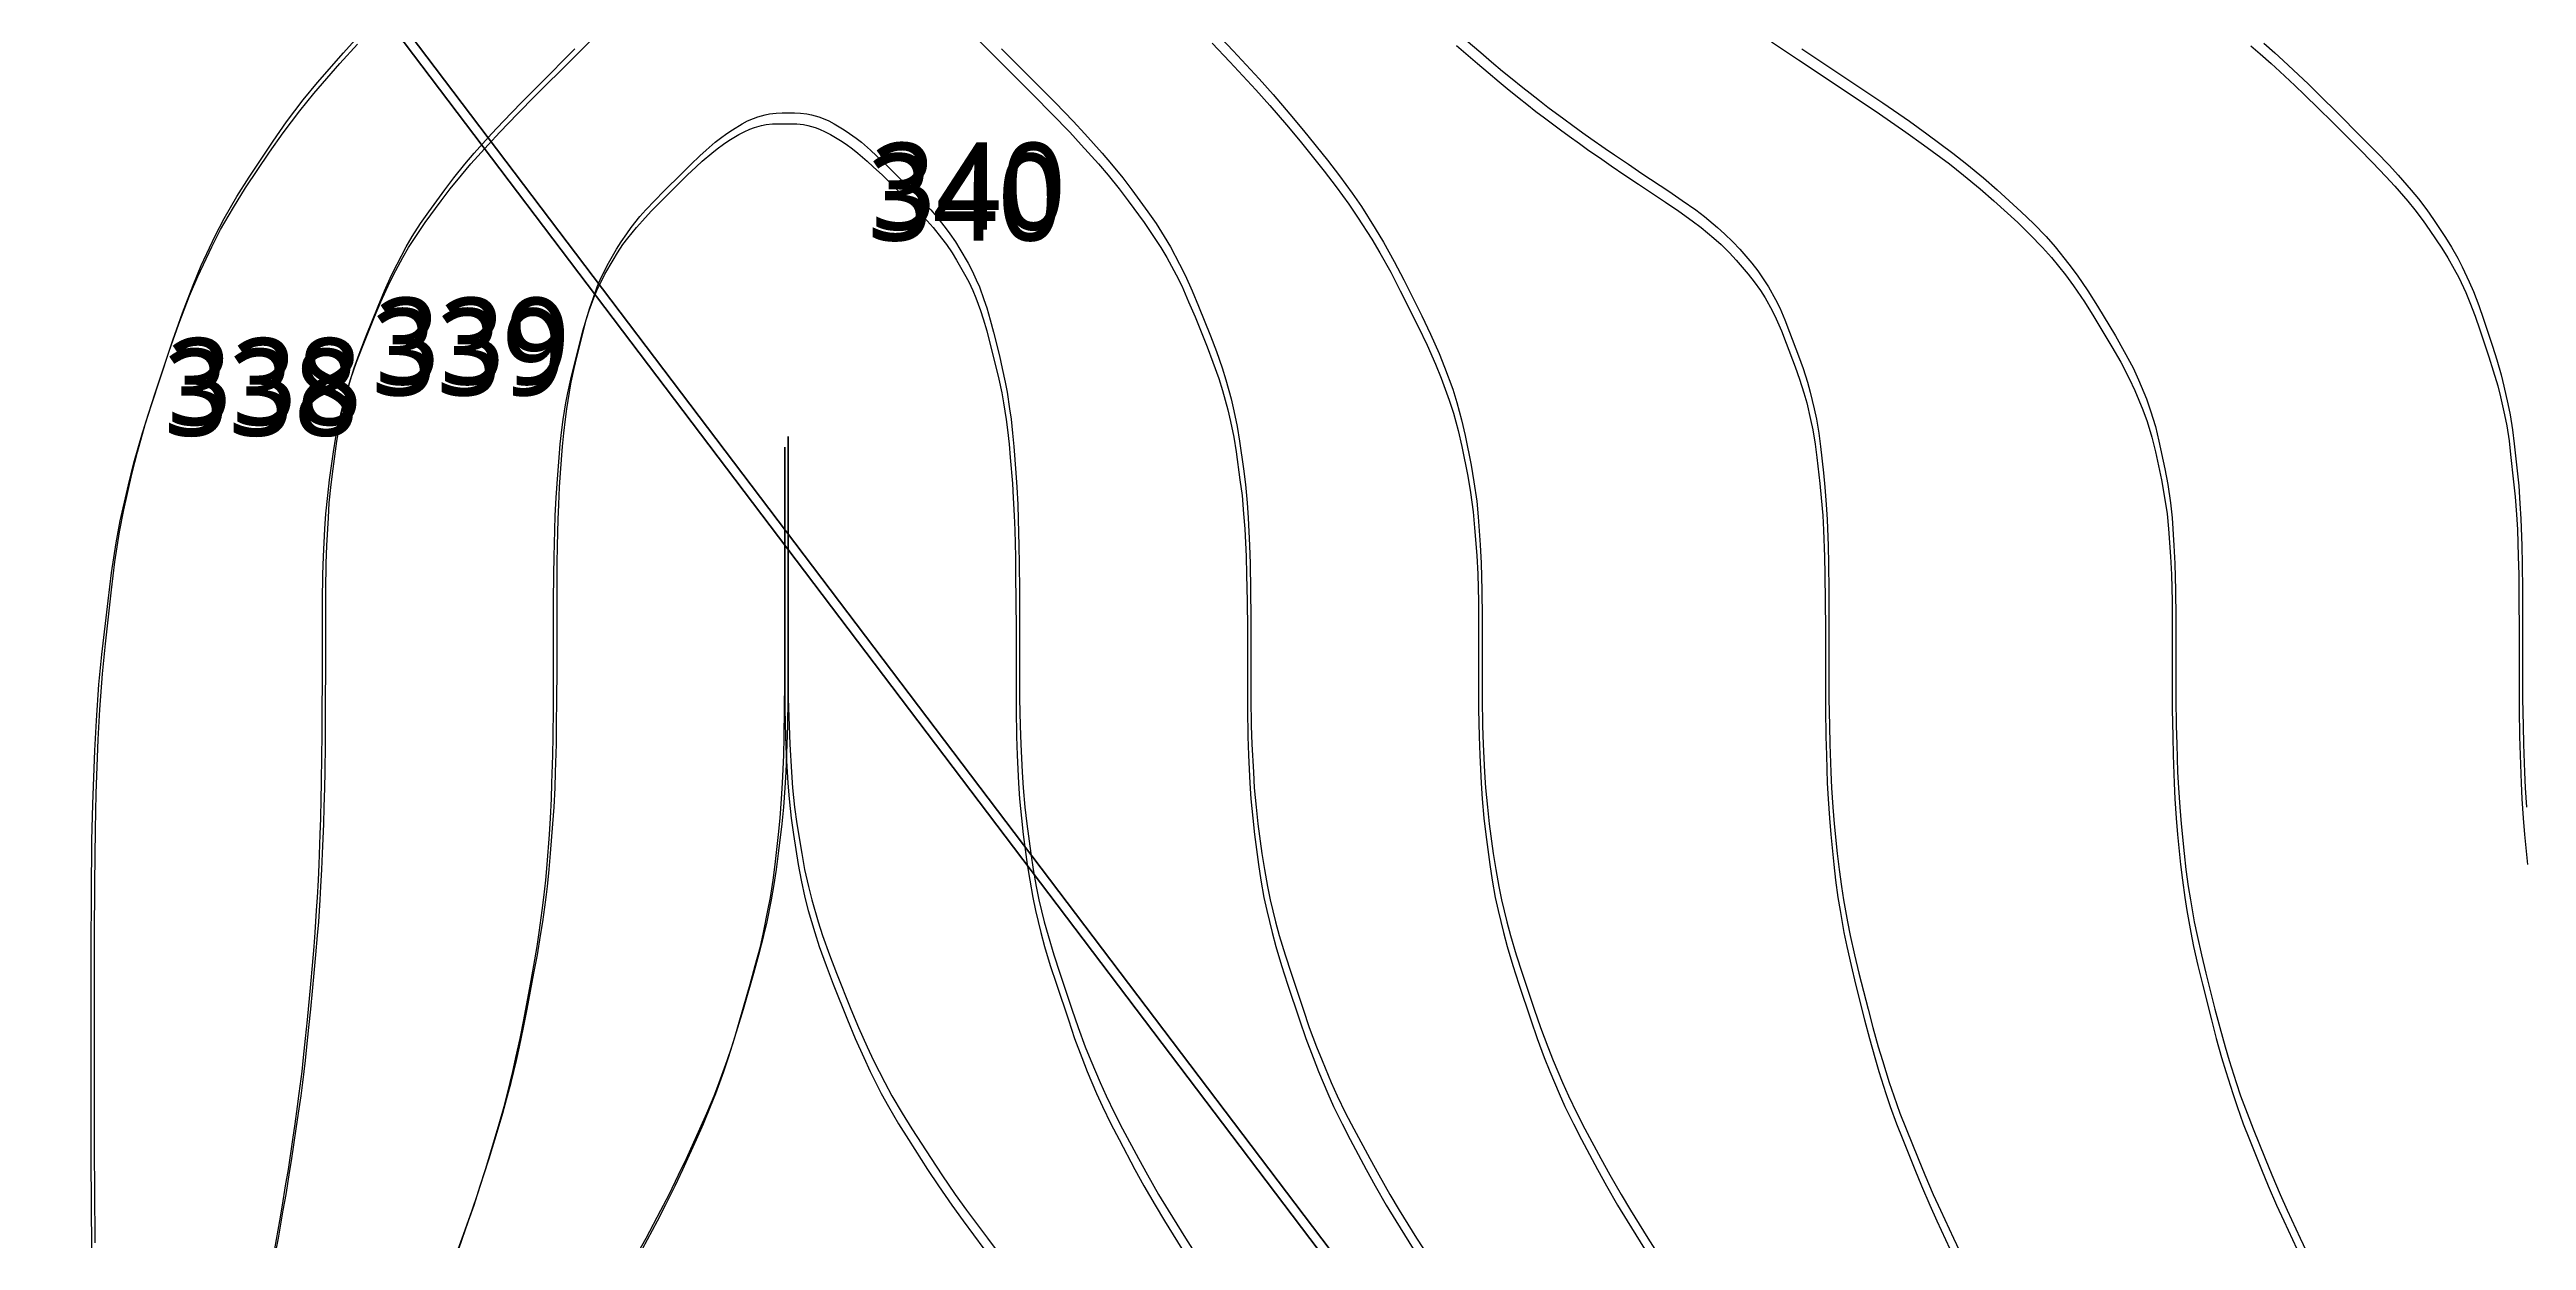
# Model space of a CAD drawing. Header units: metres. Extents: x -1097 to 1588, y -185 to 884.
# Drawn here: x 614.8 to 721.9, y 568.6 to 620.2 of the extents above; entities that cross this region are included whole.
import ezdxf

# ---------------------------------------------------------------- set-up
doc = ezdxf.new("R2010")
doc.units = ezdxf.units.M
for name, color, linetype in [('TERRENO', 188, 'Continuous'), ('VG', 7, 'Continuous'), ('VISTA LEJOS', 7, 'Continuous')]:
    doc.layers.add(name, color=color, linetype=linetype)

msp = doc.modelspace()

# ---------------------------------------------------------------- linework, layer by layer
at = {"layer": 'TERRENO'}
for points in [[(616.6, 568.05), (616.58, 570.38), (616.57, 571.94), (616.57, 574.27), (616.57, 576.6), (616.57, 581.27), (616.58, 583.6), (616.6, 585.93), (616.64, 587.49), (616.73, 589.82), (616.8, 591.12), (616.91, 592.67), (617.04, 593.97), (617.3, 596.3), (617.45, 597.51), (617.65, 598.81), (617.83, 599.76), (618.18, 601.31), (618.42, 602.26), (618.79, 603.56), (619.18, 604.77), (619.95, 607.1), (620.37, 608.28), (620.83, 609.49), (621.18, 610.33), (621.79, 611.62), (622.17, 612.37), (622.72, 613.32), (623.25, 614.16), (624.28, 615.71), (624.87, 616.55), (625.59, 617.5), (626.2, 618.25), (627.33, 619.54), (628.09, 620.38)], [(624.52, 568.25), (624.73, 569.46), (624.85, 570.14), (624.98, 570.98), (625.1, 571.69), (625.29, 572.98), (625.39, 573.66), (625.5, 574.41), (625.57, 574.98), (625.69, 575.93), (625.75, 576.53), (625.84, 577.36), (625.92, 578.16), (626.07, 579.71), (626.14, 580.51), (626.21, 581.34), (626.26, 581.94), (626.32, 582.89), (626.36, 583.46), (626.4, 584.21), (626.43, 584.89), (626.48, 586.18), (626.5, 586.89), (626.52, 587.73), (626.53, 588.41), (626.55, 589.62), (626.56, 590.42), (626.56, 591.6), (626.57, 592.77), (626.57, 595.1), (626.57, 596.27), (626.59, 597.44), (626.62, 598.22), (626.67, 599.41), (626.72, 600.06), (626.8, 600.86), (626.88, 601.53), (627.05, 602.74), (627.15, 603.37), (627.29, 604.05), (627.41, 604.56), (627.64, 605.39), (627.8, 605.91), (628.05, 606.62), (628.31, 607.29), (628.83, 608.58), (629.1, 609.24), (629.41, 609.92), (629.64, 610.4), (630.05, 611.15), (630.3, 611.59), (630.67, 612.15), (631.02, 612.66), (631.71, 613.61), (632.1, 614.13), (632.58, 614.72), (632.99, 615.2), (633.74, 616.03), (634.25, 616.58), (635.01, 617.37), (635.79, 618.16), (637.34, 619.71), (638.12, 620.48)], [(655.01, 620.48), (655.79, 619.71), (657.34, 618.16), (658.12, 617.37), (658.89, 616.58), (659.39, 616.03), (660.14, 615.2), (660.55, 614.72), (661.03, 614.13), (661.42, 613.61), (662.11, 612.66), (662.46, 612.15), (662.83, 611.59), (663.09, 611.15), (663.49, 610.4), (663.73, 609.92), (664.03, 609.24), (664.31, 608.58), (664.83, 607.29), (665.08, 606.62), (665.33, 605.91), (665.49, 605.39), (665.72, 604.56), (665.84, 604.05), (665.98, 603.37), (666.08, 602.74), (666.25, 601.53), (666.34, 600.86), (666.41, 600.06), (666.46, 599.41), (666.52, 598.22), (666.54, 597.44), (666.56, 596.27), (666.57, 595.1), (666.57, 592.77), (666.57, 591.6), (666.59, 590.42), (666.62, 589.62), (666.68, 588.41), (666.72, 587.73), (666.8, 586.89), (666.88, 586.18), (667.05, 584.89), (667.16, 584.21), (667.29, 583.46), (667.41, 582.89), (667.64, 581.94), (667.8, 581.34), (668.05, 580.51), (668.31, 579.71), (668.83, 578.16), (669.1, 577.36), (669.41, 576.53), (669.65, 575.93), (670.05, 574.98), (670.3, 574.41), (670.67, 573.66), (671.02, 572.98), (671.71, 571.69), (672.1, 570.98), (672.58, 570.14), (672.99, 569.46), (673.74, 568.25)], [(665.05, 620.42), (665.81, 619.62), (666.93, 618.41), (667.54, 617.73), (668.26, 616.89), (668.85, 616.18), (669.89, 614.89), (670.41, 614.21), (670.96, 613.46), (671.34, 612.89), (671.95, 611.94), (672.3, 611.35), (672.77, 610.51), (673.18, 609.71), (673.96, 608.16), (674.34, 607.36), (674.71, 606.53), (674.95, 605.93), (675.3, 604.98), (675.48, 604.41), (675.68, 603.66), (675.84, 602.98), (676.1, 601.69), (676.22, 600.98), (676.34, 600.14), (676.4, 599.46), (676.49, 598.25), (676.53, 597.45), (676.56, 596.27), (676.57, 595.1), (676.57, 592.77), (676.57, 591.6), (676.59, 590.42), (676.62, 589.62), (676.68, 588.41), (676.72, 587.73), (676.8, 586.89), (676.88, 586.18), (677.05, 584.89), (677.16, 584.21), (677.29, 583.46), (677.41, 582.89), (677.64, 581.94), (677.8, 581.34), (678.05, 580.51), (678.31, 579.71), (678.83, 578.16), (679.1, 577.36), (679.41, 576.53), (679.65, 575.93), (680.05, 574.98), (680.3, 574.41), (680.67, 573.66), (681.02, 572.98), (681.71, 571.69), (682.1, 570.98), (682.58, 570.14), (682.99, 569.46), (683.74, 568.25)], [(675.61, 620.32), (676.52, 619.55), (676.98, 619.15), (677.46, 618.75), (677.8, 618.47), (678.33, 618.04), (678.65, 617.79), (679.05, 617.47), (679.42, 617.19), (680.11, 616.68), (680.49, 616.4), (680.93, 616.08), (681.28, 615.83), (681.9, 615.4), (682.3, 615.12), (682.9, 614.72), (683.48, 614.32), (684.65, 613.55), (685.23, 613.15), (685.81, 612.74), (686.19, 612.45), (686.75, 611.99), (687.06, 611.71), (687.42, 611.36), (687.71, 611.04), (688.23, 610.43), (688.49, 610.1), (688.76, 609.72), (688.96, 609.41), (689.26, 608.86), (689.44, 608.5), (689.67, 607.98), (689.87, 607.45), (690.26, 606.42), (690.45, 605.88), (690.64, 605.29), (690.76, 604.86), (690.93, 604.14), (691.02, 603.69), (691.13, 603.08), (691.2, 602.5), (691.33, 601.37), (691.39, 600.75), (691.45, 599.99), (691.49, 599.35), (691.53, 598.2), (691.55, 597.43), (691.56, 596.27), (691.57, 595.1), (691.57, 592.77), (691.57, 591.6), (691.59, 590.42), (691.61, 589.62), (691.65, 588.41), (691.68, 587.73), (691.74, 586.89), (691.8, 586.18), (691.93, 584.89), (692.01, 584.21), (692.11, 583.46), (692.2, 582.89), (692.37, 581.94), (692.49, 581.34), (692.68, 580.51), (692.87, 579.71), (693.26, 578.16), (693.47, 577.36), (693.7, 576.53), (693.88, 575.93), (694.18, 574.98), (694.37, 574.41), (694.64, 573.66), (694.91, 572.98), (695.43, 571.69), (695.72, 570.98), (696.08, 570.14), (696.39, 569.46), (696.95, 568.25)], [(689.24, 620.49), (690.4, 619.71), (692.73, 618.16), (693.9, 617.37), (695.05, 616.58), (695.81, 616.03), (696.93, 615.2), (697.54, 614.72), (698.26, 614.13), (698.85, 613.61), (699.89, 612.66), (700.41, 612.15), (700.96, 611.59), (701.34, 611.15), (701.95, 610.4), (702.3, 609.92), (702.77, 609.24), (703.18, 608.58), (703.96, 607.29), (704.34, 606.62), (704.71, 605.91), (704.95, 605.39), (705.3, 604.56), (705.48, 604.05), (705.68, 603.37), (705.84, 602.74), (706.1, 601.53), (706.22, 600.86), (706.34, 600.06), (706.4, 599.41), (706.49, 598.22), (706.53, 597.44), (706.56, 596.27), (706.57, 595.1), (706.57, 592.77), (706.57, 591.6), (706.59, 590.42), (706.61, 589.62), (706.65, 588.41), (706.68, 587.73), (706.74, 586.89), (706.8, 586.18), (706.93, 584.89), (707.01, 584.21), (707.11, 583.46), (707.2, 582.89), (707.37, 581.94), (707.49, 581.34), (707.68, 580.51), (707.87, 579.71), (708.26, 578.16), (708.47, 577.36), (708.7, 576.53), (708.88, 575.93), (709.18, 574.98), (709.37, 574.41), (709.64, 573.66), (709.91, 572.98), (710.43, 571.69), (710.72, 570.98), (711.08, 570.14), (711.39, 569.46), (711.95, 568.25)], [(709.96, 620.31), (710.37, 619.96), (710.85, 619.54), (711.22, 619.2), (711.87, 618.59), (712.29, 618.19), (712.89, 617.6), (713.48, 617.02), (714.65, 615.85), (715.23, 615.26), (715.81, 614.66), (716.19, 614.24), (716.75, 613.59), (717.06, 613.22), (717.42, 612.74), (717.71, 612.32), (718.23, 611.55), (718.49, 611.13), (718.76, 610.65), (718.96, 610.28), (719.26, 609.63), (719.44, 609.21), (719.67, 608.61), (719.87, 608.02), (720.26, 606.85), (720.45, 606.25), (720.64, 605.6), (720.76, 605.12), (720.93, 604.35), (721.03, 603.87), (721.13, 603.22), (721.2, 602.62), (721.33, 601.45), (721.39, 600.8), (721.45, 600.03), (721.49, 599.38), (721.53, 598.21), (721.55, 597.43), (721.56, 596.27), (721.57, 595.1), (721.57, 592.77), (721.57, 591.6), (721.59, 590.42), (721.61, 589.62), (721.65, 588.41), (721.68, 587.73), (721.74, 586.89), (721.8, 586.18), (721.93, 584.89)], [(632.47, 568.25), (632.89, 569.46), (633.13, 570.14), (633.4, 570.98), (633.63, 571.69), (634.02, 572.98), (634.22, 573.66), (634.43, 574.41), (634.58, 574.98), (634.81, 575.93), (634.94, 576.53), (635.12, 577.36), (635.28, 578.16), (635.57, 579.71), (635.72, 580.51), (635.86, 581.34), (635.95, 581.94), (636.08, 582.89), (636.15, 583.46), (636.23, 584.21), (636.29, 584.89), (636.39, 586.18), (636.43, 586.89), (636.48, 587.73), (636.5, 588.41), (636.54, 589.62), (636.55, 590.42), (636.56, 591.6), (636.57, 592.77), (636.57, 595.1), (636.57, 596.27), (636.58, 597.43), (636.59, 598.2), (636.62, 599.35), (636.64, 599.99), (636.68, 600.75), (636.72, 601.37), (636.81, 602.5), (636.86, 603.08), (636.93, 603.69), (636.99, 604.14), (637.1, 604.86), (637.18, 605.29), (637.31, 605.88), (637.44, 606.42), (637.7, 607.45), (637.83, 607.98), (637.99, 608.5), (638.11, 608.86), (638.31, 609.41), (638.44, 609.72), (638.62, 610.1), (638.79, 610.43), (639.14, 611.04), (639.33, 611.36), (639.57, 611.71), (639.78, 611.99), (640.15, 612.45), (640.41, 612.74), (640.79, 613.15), (641.18, 613.55), (641.96, 614.32), (642.35, 614.71), (642.74, 615.08), (643, 615.32), (643.41, 615.67), (643.64, 615.85), (643.91, 616.05), (644.15, 616.21), (644.58, 616.47), (644.81, 616.59), (645.06, 616.71), (645.25, 616.77), (645.56, 616.86), (645.76, 616.9), (646.04, 616.93), (646.31, 616.94), (646.83, 616.94), (647.09, 616.93), (647.37, 616.9), (647.57, 616.86), (647.88, 616.77), (648.07, 616.71), (648.32, 616.59), (648.55, 616.47), (648.98, 616.21), (649.22, 616.05), (649.5, 615.85), (649.72, 615.67), (650.13, 615.32), (650.39, 615.08), (650.79, 614.71), (651.18, 614.32), (651.96, 613.55), (652.34, 613.15), (652.73, 612.74), (652.98, 612.45), (653.35, 611.99), (653.56, 611.71), (653.8, 611.36), (653.99, 611.04), (654.34, 610.43), (654.52, 610.1), (654.7, 609.72), (654.83, 609.41), (655.03, 608.86), (655.15, 608.5), (655.3, 607.98), (655.44, 607.45), (655.7, 606.42), (655.82, 605.88), (655.95, 605.29), (656.03, 604.86), (656.14, 604.14), (656.2, 603.69), (656.27, 603.08), (656.32, 602.5), (656.41, 601.37), (656.45, 600.75), (656.49, 599.99), (656.51, 599.35), (656.54, 598.2), (656.55, 597.43), (656.56, 596.27), (656.57, 595.1), (656.57, 592.77), (656.57, 591.6), (656.59, 590.42), (656.62, 589.62), (656.68, 588.41), (656.72, 587.73), (656.8, 586.89), (656.88, 586.18), (657.05, 584.89), (657.16, 584.21), (657.29, 583.46), (657.41, 582.89), (657.64, 581.94), (657.8, 581.34), (658.05, 580.51), (658.31, 579.71), (658.83, 578.16), (659.1, 577.36), (659.41, 576.53), (659.65, 575.93), (660.05, 574.98), (660.3, 574.41), (660.67, 573.66), (661.02, 572.98), (661.71, 571.69), (662.1, 570.98), (662.58, 570.14), (662.99, 569.46), (663.74, 568.25)], [(640.42, 568.25), (641.06, 569.46), (641.41, 570.14), (641.82, 570.98), (642.16, 571.69), (642.75, 572.98), (643.05, 573.66), (643.36, 574.41), (643.58, 574.98), (643.93, 575.93), (644.13, 576.53), (644.39, 577.36), (644.63, 578.16), (645.07, 579.71), (645.29, 580.51), (645.51, 581.34), (645.64, 581.94), (645.84, 582.89), (645.95, 583.46), (646.06, 584.21), (646.15, 584.89), (646.3, 586.18), (646.37, 586.89), (646.43, 587.73), (646.47, 588.41), (646.52, 589.62), (646.54, 590.42), (646.56, 591.6), (646.57, 592.77), (646.57, 595.1), (646.57, 596.25), (646.57, 597.38), (646.57, 598.1), (646.57, 599.13), (646.57, 599.68), (646.57, 600.29), (646.57, 600.75), (646.57, 601.52), (646.57, 601.9), (646.57, 602.24), (646.57, 602.45), (646.57, 602.7), (646.57, 602.82), (646.57, 602.91), (646.57, 602.94), (646.57, 602.94), (646.57, 602.91), (646.57, 602.82), (646.57, 602.7), (646.57, 602.45), (646.57, 602.24), (646.57, 601.9), (646.57, 601.52), (646.57, 600.75), (646.57, 600.29), (646.57, 599.68), (646.57, 599.13), (646.57, 598.1), (646.57, 597.38), (646.57, 596.25), (646.57, 595.1), (646.57, 592.77), (646.57, 591.6), (646.6, 590.42), (646.63, 589.62), (646.7, 588.41), (646.75, 587.73), (646.84, 586.89), (646.94, 586.18), (647.15, 584.89), (647.27, 584.21), (647.43, 583.46), (647.58, 582.89), (647.86, 581.94), (648.05, 581.34), (648.35, 580.51), (648.66, 579.71), (649.28, 578.16), (649.61, 577.36), (649.98, 576.53), (650.26, 575.93), (650.74, 574.98), (651.05, 574.41), (651.49, 573.66), (651.91, 572.98), (652.74, 571.69), (653.21, 570.98), (653.79, 570.14), (654.28, 569.46), (655.18, 568.25)]]:
    msp.add_lwpolyline(points, dxfattribs=at)
at = {"layer": 'VISTA LEJOS'}
for points in [[(721.61, 499.54), (523.93, 760.76)], [(523.93, 760.76), (721.61, 499.54)], [(721.76, 500.01), (524.08, 761.23)], [(524.08, 761.23), (721.76, 500.01)], [(616.6, 568.05), (616.58, 570.38), (616.57, 571.94), (616.57, 574.27), (616.57, 576.6), (616.57, 581.27), (616.58, 583.6), (616.6, 585.93), (616.64, 587.49), (616.73, 589.82), (616.8, 591.12), (616.91, 592.67), (617.04, 593.97), (617.3, 596.3), (617.45, 597.51), (617.65, 598.81), (617.83, 599.76), (618.18, 601.31), (618.42, 602.26), (618.79, 603.56), (619.18, 604.77), (619.95, 607.1), (620.37, 608.28), (620.83, 609.49), (621.18, 610.33), (621.79, 611.62), (622.17, 612.37), (622.72, 613.32), (623.25, 614.16), (624.28, 615.71), (624.87, 616.55), (625.59, 617.5), (626.2, 618.25), (627.33, 619.54), (628.09, 620.38)], [(616.75, 568.52), (616.73, 570.85), (616.72, 572.41), (616.72, 574.74), (616.72, 577.07), (616.72, 581.74), (616.73, 584.07), (616.76, 586.4), (616.79, 587.96), (616.88, 590.29), (616.95, 591.59), (617.06, 593.14), (617.19, 594.44), (617.45, 596.77), (617.6, 597.98), (617.8, 599.28), (617.98, 600.23), (618.33, 601.78), (618.57, 602.73), (618.94, 604.03), (619.33, 605.24), (620.11, 607.57), (620.52, 608.75), (620.98, 609.96), (621.33, 610.8), (621.94, 612.09), (622.32, 612.84), (622.87, 613.79), (623.4, 614.63), (624.44, 616.18), (625.02, 617.02), (625.74, 617.97), (626.36, 618.72), (627.48, 620.01), (628.24, 620.85)], [(624.52, 568.25), (624.73, 569.46), (624.85, 570.14), (624.98, 570.98), (625.1, 571.69), (625.29, 572.98), (625.39, 573.66), (625.5, 574.41), (625.57, 574.98), (625.69, 575.93), (625.75, 576.53), (625.84, 577.36), (625.92, 578.16), (626.07, 579.71), (626.14, 580.51), (626.21, 581.34), (626.26, 581.94), (626.32, 582.89), (626.36, 583.46), (626.4, 584.21), (626.43, 584.89), (626.48, 586.18), (626.5, 586.89), (626.52, 587.73), (626.53, 588.41), (626.55, 589.62), (626.56, 590.42), (626.56, 591.6), (626.57, 592.77), (626.57, 595.1), (626.57, 596.27), (626.59, 597.44), (626.62, 598.22), (626.67, 599.41), (626.72, 600.06), (626.8, 600.86), (626.88, 601.53), (627.05, 602.74), (627.15, 603.37), (627.29, 604.05), (627.41, 604.56), (627.64, 605.39), (627.8, 605.91), (628.05, 606.62), (628.31, 607.29), (628.83, 608.58), (629.1, 609.24), (629.41, 609.92), (629.64, 610.4), (630.05, 611.15), (630.3, 611.59), (630.67, 612.15), (631.02, 612.66), (631.71, 613.61), (632.1, 614.13), (632.58, 614.72), (632.99, 615.2), (633.74, 616.03), (634.25, 616.58), (635.01, 617.37), (635.79, 618.16), (637.34, 619.71), (638.12, 620.48)], [(624.52, 567.92), (624.67, 568.72), (624.88, 569.93), (625, 570.61), (625.14, 571.45), (625.25, 572.16), (625.44, 573.45), (625.54, 574.13), (625.65, 574.88), (625.72, 575.45), (625.84, 576.4), (625.9, 576.99), (625.99, 577.83), (626.07, 578.63), (626.22, 580.18), (626.29, 580.98), (626.36, 581.81), (626.41, 582.41), (626.48, 583.36), (626.51, 583.93), (626.55, 584.67), (626.58, 585.36), (626.63, 586.65), (626.65, 587.36), (626.67, 588.2), (626.69, 588.88), (626.7, 590.09), (626.71, 590.89), (626.71, 592.07), (626.72, 593.24), (626.72, 595.57), (626.72, 596.74), (626.74, 597.91), (626.77, 598.69), (626.83, 599.88), (626.87, 600.53), (626.95, 601.33), (627.03, 602), (627.2, 603.21), (627.31, 603.84), (627.44, 604.52), (627.56, 605.03), (627.79, 605.86), (627.95, 606.38), (628.2, 607.09), (628.46, 607.76), (628.98, 609.05), (629.25, 609.71), (629.56, 610.39), (629.8, 610.87), (630.2, 611.62), (630.45, 612.06), (630.82, 612.62), (631.17, 613.13), (631.86, 614.08), (632.25, 614.6), (632.73, 615.19), (633.14, 615.67), (633.89, 616.5), (634.4, 617.05), (635.16, 617.84), (635.94, 618.63), (637.49, 620.18)], [(655.01, 620.48), (655.79, 619.71), (657.34, 618.16), (658.12, 617.37), (658.89, 616.58), (659.39, 616.03), (660.14, 615.2), (660.55, 614.72), (661.03, 614.13), (661.42, 613.61), (662.11, 612.66), (662.46, 612.15), (662.83, 611.59), (663.09, 611.15), (663.49, 610.4), (663.73, 609.92), (664.03, 609.24), (664.31, 608.58), (664.83, 607.29), (665.08, 606.62), (665.33, 605.91), (665.49, 605.39), (665.72, 604.56), (665.84, 604.05), (665.98, 603.37), (666.08, 602.74), (666.25, 601.53), (666.34, 600.86), (666.41, 600.06), (666.46, 599.41), (666.52, 598.22), (666.54, 597.44), (666.56, 596.27), (666.57, 595.1), (666.57, 592.77), (666.57, 591.6), (666.59, 590.42), (666.62, 589.62), (666.68, 588.41), (666.72, 587.73), (666.8, 586.89), (666.88, 586.18), (667.05, 584.89), (667.16, 584.21), (667.29, 583.46), (667.41, 582.89), (667.64, 581.94), (667.8, 581.34), (668.05, 580.51), (668.31, 579.71), (668.83, 578.16), (669.1, 577.36), (669.41, 576.53), (669.65, 575.93), (670.05, 574.98), (670.3, 574.41), (670.67, 573.66), (671.02, 572.98), (671.71, 571.69), (672.1, 570.98), (672.58, 570.14), (672.99, 569.46), (673.74, 568.25)], [(655.94, 620.18), (657.49, 618.63), (658.27, 617.84), (659.04, 617.05), (659.54, 616.5), (660.29, 615.67), (660.7, 615.19), (661.18, 614.6), (661.57, 614.08), (662.26, 613.13), (662.62, 612.62), (662.98, 612.06), (663.24, 611.62), (663.64, 610.87), (663.88, 610.39), (664.18, 609.71), (664.46, 609.05), (664.98, 607.76), (665.23, 607.09), (665.48, 606.38), (665.64, 605.86), (665.87, 605.03), (665.99, 604.52), (666.13, 603.84), (666.23, 603.21), (666.4, 602), (666.49, 601.33), (666.56, 600.53), (666.61, 599.88), (666.67, 598.69), (666.69, 597.91), (666.71, 596.74), (666.72, 595.57), (666.72, 593.24), (666.72, 592.07), (666.74, 590.89), (666.77, 590.09), (666.83, 588.88), (666.87, 588.2), (666.95, 587.36), (667.03, 586.65), (667.2, 585.36), (667.31, 584.67), (667.44, 583.93), (667.56, 583.36), (667.79, 582.41), (667.95, 581.81), (668.2, 580.98), (668.46, 580.18), (668.98, 578.63), (669.25, 577.83), (669.56, 576.99), (669.8, 576.4), (670.2, 575.45), (670.46, 574.88), (670.82, 574.13), (671.17, 573.45), (671.86, 572.16), (672.25, 571.45), (672.73, 570.61), (673.14, 569.93), (673.89, 568.72), (674.4, 567.92)], [(665.05, 620.42), (665.81, 619.62), (666.93, 618.41), (667.54, 617.73), (668.26, 616.89), (668.85, 616.18), (669.89, 614.89), (670.41, 614.21), (670.96, 613.46), (671.34, 612.89), (671.95, 611.94), (672.3, 611.35), (672.77, 610.51), (673.18, 609.71), (673.96, 608.16), (674.34, 607.36), (674.71, 606.53), (674.95, 605.93), (675.3, 604.98), (675.48, 604.41), (675.68, 603.66), (675.84, 602.98), (676.1, 601.69), (676.22, 600.98), (676.34, 600.14), (676.4, 599.46), (676.49, 598.25), (676.53, 597.45), (676.56, 596.27), (676.57, 595.1), (676.57, 592.77), (676.57, 591.6), (676.59, 590.42), (676.62, 589.62), (676.68, 588.41), (676.72, 587.73), (676.8, 586.89), (676.88, 586.18), (677.05, 584.89), (677.16, 584.21), (677.29, 583.46), (677.41, 582.89), (677.64, 581.94), (677.8, 581.34), (678.05, 580.51), (678.31, 579.71), (678.83, 578.16), (679.1, 577.36), (679.41, 576.53), (679.65, 575.93), (680.05, 574.98), (680.3, 574.41), (680.67, 573.66), (681.02, 572.98), (681.71, 571.69), (682.1, 570.98), (682.58, 570.14), (682.99, 569.46), (683.74, 568.25)], [(665.2, 620.89), (665.96, 620.09), (667.08, 618.88), (667.69, 618.2), (668.41, 617.36), (669, 616.65), (670.04, 615.36), (670.56, 614.68), (671.11, 613.93), (671.5, 613.36), (672.1, 612.41), (672.46, 611.81), (672.92, 610.98), (673.33, 610.18), (674.11, 608.63), (674.49, 607.83), (674.86, 607), (675.1, 606.4), (675.45, 605.45), (675.63, 604.88), (675.83, 604.13), (675.99, 603.45), (676.25, 602.16), (676.37, 601.45), (676.49, 600.61), (676.55, 599.93), (676.64, 598.72), (676.68, 597.92), (676.71, 596.74), (676.72, 595.57), (676.72, 593.24), (676.72, 592.07), (676.74, 590.89), (676.77, 590.09), (676.83, 588.88), (676.87, 588.2), (676.95, 587.36), (677.03, 586.65), (677.2, 585.36), (677.31, 584.67), (677.44, 583.93), (677.56, 583.36), (677.79, 582.41), (677.95, 581.81), (678.2, 580.98), (678.46, 580.18), (678.98, 578.63), (679.25, 577.83), (679.56, 576.99), (679.8, 576.4), (680.2, 575.45), (680.46, 574.88), (680.82, 574.13), (681.17, 573.45), (681.86, 572.16), (682.25, 571.45), (682.73, 570.61), (683.14, 569.93), (683.89, 568.72), (684.4, 567.92)], [(675.61, 620.32), (676.52, 619.55), (676.98, 619.15), (677.46, 618.75), (677.8, 618.47), (678.33, 618.04), (678.65, 617.79), (679.05, 617.47), (679.42, 617.19), (680.11, 616.68), (680.49, 616.4), (680.93, 616.08), (681.28, 615.83), (681.9, 615.4), (682.3, 615.12), (682.9, 614.72), (683.48, 614.32), (684.65, 613.55), (685.23, 613.15), (685.81, 612.74), (686.19, 612.45), (686.75, 611.99), (687.06, 611.71), (687.42, 611.36), (687.71, 611.04), (688.23, 610.43), (688.49, 610.1), (688.76, 609.72), (688.96, 609.41), (689.26, 608.86), (689.44, 608.5), (689.67, 607.98), (689.87, 607.45), (690.26, 606.42), (690.45, 605.88), (690.64, 605.29), (690.76, 604.86), (690.93, 604.14), (691.02, 603.69), (691.13, 603.08), (691.2, 602.5), (691.33, 601.37), (691.39, 600.75), (691.45, 599.99), (691.49, 599.35), (691.53, 598.2), (691.55, 597.43), (691.56, 596.27), (691.57, 595.1), (691.57, 592.77), (691.57, 591.6), (691.59, 590.42), (691.61, 589.62), (691.65, 588.41), (691.68, 587.73), (691.74, 586.89), (691.8, 586.18), (691.93, 584.89), (692.01, 584.21), (692.11, 583.46), (692.2, 582.89), (692.37, 581.94), (692.49, 581.34), (692.68, 580.51), (692.87, 579.71), (693.26, 578.16), (693.47, 577.36), (693.7, 576.53), (693.88, 575.93), (694.18, 574.98), (694.37, 574.41), (694.64, 573.66), (694.91, 572.98), (695.43, 571.69), (695.72, 570.98), (696.08, 570.14), (696.39, 569.46), (696.95, 568.25)], [(675.76, 620.79), (676.67, 620.02), (677.13, 619.62), (677.61, 619.22), (677.95, 618.94), (678.48, 618.51), (678.8, 618.26), (679.21, 617.94), (679.57, 617.66), (680.26, 617.15), (680.64, 616.87), (681.08, 616.55), (681.43, 616.3), (682.05, 615.87), (682.45, 615.59), (683.05, 615.19), (683.63, 614.79), (684.8, 614.02), (685.38, 613.62), (685.96, 613.21), (686.34, 612.92), (686.9, 612.45), (687.21, 612.18), (687.57, 611.83), (687.86, 611.51), (688.38, 610.9), (688.64, 610.57), (688.91, 610.19), (689.11, 609.88), (689.41, 609.33), (689.59, 608.97), (689.82, 608.45), (690.02, 607.92), (690.41, 606.89), (690.6, 606.35), (690.79, 605.76), (690.91, 605.32), (691.08, 604.6), (691.18, 604.16), (691.28, 603.55), (691.35, 602.97), (691.48, 601.84), (691.55, 601.22), (691.6, 600.46), (691.64, 599.82), (691.68, 598.67), (691.7, 597.9), (691.71, 596.74), (691.72, 595.57), (691.72, 593.24), (691.72, 592.07), (691.74, 590.89), (691.76, 590.09), (691.8, 588.88), (691.83, 588.2), (691.89, 587.36), (691.95, 586.65), (692.08, 585.36), (692.16, 584.67), (692.26, 583.93), (692.35, 583.36), (692.52, 582.41), (692.64, 581.81), (692.83, 580.98), (693.02, 580.18), (693.41, 578.63), (693.62, 577.83), (693.85, 576.99), (694.03, 576.4), (694.33, 575.45), (694.52, 574.88), (694.79, 574.13), (695.06, 573.45), (695.58, 572.16), (695.87, 571.45), (696.23, 570.61), (696.54, 569.93), (697.1, 568.72), (697.48, 567.92)], [(689.24, 620.49), (690.4, 619.71), (692.73, 618.16), (693.9, 617.37), (695.05, 616.58), (695.81, 616.03), (696.93, 615.2), (697.54, 614.72), (698.26, 614.13), (698.85, 613.61), (699.89, 612.66), (700.41, 612.15), (700.96, 611.59), (701.34, 611.15), (701.95, 610.4), (702.3, 609.92), (702.77, 609.24), (703.18, 608.58), (703.96, 607.29), (704.34, 606.62), (704.71, 605.91), (704.95, 605.39), (705.3, 604.56), (705.48, 604.05), (705.68, 603.37), (705.84, 602.74), (706.1, 601.53), (706.22, 600.86), (706.34, 600.06), (706.4, 599.41), (706.49, 598.22), (706.53, 597.44), (706.56, 596.27), (706.57, 595.1), (706.57, 592.77), (706.57, 591.6), (706.59, 590.42), (706.61, 589.62), (706.65, 588.41), (706.68, 587.73), (706.74, 586.89), (706.8, 586.18), (706.93, 584.89), (707.01, 584.21), (707.11, 583.46), (707.2, 582.89), (707.37, 581.94), (707.49, 581.34), (707.68, 580.51), (707.87, 579.71), (708.26, 578.16), (708.47, 577.36), (708.7, 576.53), (708.88, 575.93), (709.18, 574.98), (709.37, 574.41), (709.64, 573.66), (709.91, 572.98), (710.43, 571.69), (710.72, 570.98), (711.08, 570.14), (711.39, 569.46), (711.95, 568.25)], [(690.55, 620.18), (692.88, 618.63), (694.05, 617.84), (695.2, 617.05), (695.96, 616.5), (697.08, 615.67), (697.69, 615.19), (698.41, 614.6), (699, 614.08), (700.04, 613.13), (700.56, 612.62), (701.11, 612.06), (701.5, 611.62), (702.1, 610.87), (702.46, 610.39), (702.92, 609.71), (703.33, 609.05), (704.11, 607.76), (704.49, 607.09), (704.87, 606.38), (705.11, 605.86), (705.45, 605.03), (705.63, 604.52), (705.84, 603.84), (705.99, 603.21), (706.25, 602), (706.37, 601.33), (706.49, 600.53), (706.56, 599.88), (706.64, 598.69), (706.68, 597.91), (706.71, 596.74), (706.72, 595.57), (706.72, 593.24), (706.72, 592.07), (706.74, 590.89), (706.76, 590.09), (706.8, 588.88), (706.83, 588.2), (706.89, 587.36), (706.95, 586.65), (707.08, 585.36), (707.16, 584.67), (707.26, 583.93), (707.35, 583.36), (707.52, 582.41), (707.64, 581.81), (707.83, 580.98), (708.02, 580.18), (708.41, 578.63), (708.62, 577.83), (708.85, 576.99), (709.03, 576.4), (709.33, 575.45), (709.52, 574.88), (709.8, 574.13), (710.06, 573.45), (710.58, 572.16), (710.87, 571.45), (711.23, 570.61), (711.54, 569.93), (712.1, 568.72), (712.48, 567.92)], [(709.96, 620.31), (710.37, 619.96), (710.85, 619.54), (711.22, 619.2), (711.87, 618.59), (712.29, 618.19), (712.89, 617.6), (713.48, 617.02), (714.65, 615.85), (715.23, 615.26), (715.81, 614.66), (716.19, 614.24), (716.75, 613.59), (717.06, 613.22), (717.42, 612.74), (717.71, 612.32), (718.23, 611.55), (718.49, 611.13), (718.76, 610.65), (718.96, 610.28), (719.26, 609.63), (719.44, 609.21), (719.67, 608.61), (719.87, 608.02), (720.26, 606.85), (720.45, 606.25), (720.64, 605.6), (720.76, 605.12), (720.93, 604.35), (721.03, 603.87), (721.13, 603.22), (721.2, 602.62), (721.33, 601.45), (721.39, 600.8), (721.45, 600.03), (721.49, 599.38), (721.53, 598.21), (721.55, 597.43), (721.56, 596.27), (721.57, 595.1), (721.57, 592.77), (721.57, 591.6), (721.59, 590.42), (721.61, 589.62), (721.65, 588.41), (721.68, 587.73), (721.74, 586.89), (721.8, 586.18), (721.93, 584.89)], [(710.52, 620.43), (711, 620.01), (711.37, 619.67), (712.02, 619.06), (712.44, 618.66), (713.04, 618.07), (713.64, 617.49), (714.8, 616.32), (715.38, 615.73), (715.96, 615.13), (716.34, 614.71), (716.9, 614.06), (717.21, 613.69), (717.57, 613.21), (717.86, 612.79), (718.38, 612.02), (718.64, 611.6), (718.92, 611.12), (719.11, 610.75), (719.41, 610.1), (719.59, 609.68), (719.82, 609.08), (720.02, 608.49), (720.41, 607.32), (720.6, 606.72), (720.79, 606.07), (720.91, 605.59), (721.08, 604.82), (721.18, 604.34), (721.28, 603.69), (721.35, 603.09), (721.48, 601.92), (721.55, 601.27), (721.6, 600.5), (721.64, 599.85), (721.68, 598.68), (721.7, 597.9), (721.71, 596.74), (721.72, 595.57), (721.72, 593.24), (721.72, 592.07), (721.74, 590.89), (721.76, 590.09), (721.8, 588.88), (721.83, 588.2), (721.89, 587.36)], [(632.33, 567.92), (632.62, 568.72), (633.05, 569.93), (633.28, 570.61), (633.55, 571.45), (633.78, 572.16), (634.17, 573.45), (634.37, 574.13), (634.58, 574.88), (634.73, 575.45), (634.96, 576.4), (635.09, 576.99), (635.27, 577.83), (635.43, 578.63), (635.72, 580.18), (635.87, 580.98), (636.01, 581.81), (636.1, 582.41), (636.23, 583.36), (636.3, 583.93), (636.38, 584.67), (636.44, 585.36), (636.54, 586.65), (636.59, 587.36), (636.63, 588.2), (636.65, 588.88), (636.69, 590.09), (636.7, 590.89), (636.71, 592.07), (636.72, 593.24), (636.72, 595.57), (636.72, 596.74), (636.73, 597.9), (636.74, 598.67), (636.77, 599.82), (636.79, 600.46), (636.83, 601.22), (636.87, 601.84), (636.96, 602.97), (637.01, 603.55), (637.08, 604.16), (637.14, 604.6), (637.25, 605.32), (637.33, 605.76), (637.46, 606.35), (637.59, 606.89), (637.85, 607.92), (637.98, 608.45), (638.14, 608.97), (638.26, 609.33), (638.46, 609.88), (638.59, 610.19), (638.77, 610.57), (638.94, 610.9), (639.29, 611.51), (639.49, 611.83), (639.73, 612.18), (639.93, 612.45), (640.3, 612.92), (640.56, 613.21), (640.94, 613.62), (641.33, 614.02), (642.11, 614.79), (642.5, 615.18), (642.89, 615.55), (643.16, 615.79), (643.56, 616.14), (643.79, 616.32), (644.06, 616.52), (644.3, 616.68), (644.73, 616.93), (644.96, 617.06), (645.21, 617.17), (645.4, 617.24), (645.72, 617.33), (645.91, 617.37), (646.19, 617.4), (646.46, 617.41), (646.98, 617.41), (647.24, 617.4), (647.52, 617.37), (647.72, 617.33), (648.04, 617.24), (648.22, 617.17), (648.47, 617.06), (648.7, 616.93), (649.13, 616.68), (649.37, 616.52), (649.65, 616.32), (649.88, 616.14), (650.28, 615.79), (650.54, 615.55), (650.94, 615.18), (651.33, 614.79), (652.11, 614.02), (652.49, 613.62), (652.88, 613.21), (653.13, 612.92), (653.5, 612.45), (653.71, 612.18), (653.95, 611.83), (654.14, 611.51), (654.49, 610.9), (654.67, 610.57), (654.85, 610.19), (654.98, 609.88), (655.18, 609.33), (655.3, 608.97), (655.45, 608.45), (655.59, 607.92), (655.85, 606.89), (655.97, 606.35), (656.1, 605.76), (656.18, 605.32), (656.29, 604.6), (656.36, 604.16), (656.42, 603.55), (656.47, 602.97), (656.56, 601.84), (656.6, 601.22), (656.64, 600.46), (656.66, 599.82), (656.69, 598.67), (656.7, 597.9), (656.71, 596.74), (656.72, 595.57), (656.72, 593.24), (656.72, 592.07), (656.74, 590.89), (656.77, 590.09), (656.83, 588.88), (656.87, 588.2), (656.95, 587.36), (657.03, 586.65), (657.2, 585.36), (657.31, 584.67), (657.44, 583.93), (657.56, 583.36), (657.79, 582.41), (657.95, 581.81), (658.2, 580.98), (658.46, 580.18), (658.98, 578.63), (659.25, 577.83), (659.56, 576.99), (659.8, 576.4), (660.2, 575.45), (660.46, 574.88), (660.82, 574.13), (661.17, 573.45), (661.86, 572.16), (662.25, 571.45), (662.73, 570.61), (663.14, 569.93), (663.89, 568.72), (664.4, 567.92)], [(632.47, 568.25), (632.89, 569.46), (633.13, 570.14), (633.4, 570.98), (633.63, 571.69), (634.02, 572.98), (634.22, 573.66), (634.43, 574.41), (634.58, 574.98), (634.81, 575.93), (634.94, 576.53), (635.12, 577.36), (635.28, 578.16), (635.57, 579.71), (635.72, 580.51), (635.86, 581.34), (635.95, 581.94), (636.08, 582.89), (636.15, 583.46), (636.23, 584.21), (636.29, 584.89), (636.39, 586.18), (636.43, 586.89), (636.48, 587.73), (636.5, 588.41), (636.54, 589.62), (636.55, 590.42), (636.56, 591.6), (636.57, 592.77), (636.57, 595.1), (636.57, 596.27), (636.58, 597.43), (636.59, 598.2), (636.62, 599.35), (636.64, 599.99), (636.68, 600.75), (636.72, 601.37), (636.81, 602.5), (636.86, 603.08), (636.93, 603.69), (636.99, 604.14), (637.1, 604.86), (637.18, 605.29), (637.31, 605.88), (637.44, 606.42), (637.7, 607.45), (637.83, 607.98), (637.99, 608.5), (638.11, 608.86), (638.31, 609.41), (638.44, 609.72), (638.62, 610.1), (638.79, 610.43), (639.14, 611.04), (639.33, 611.36), (639.57, 611.71), (639.78, 611.99), (640.15, 612.45), (640.41, 612.74), (640.79, 613.15), (641.18, 613.55), (641.96, 614.32), (642.35, 614.71), (642.74, 615.08), (643, 615.32), (643.41, 615.67), (643.64, 615.85), (643.91, 616.05), (644.15, 616.21), (644.58, 616.47), (644.81, 616.59), (645.06, 616.71), (645.25, 616.77), (645.56, 616.86), (645.76, 616.9), (646.04, 616.93), (646.31, 616.94), (646.83, 616.94), (647.09, 616.93), (647.37, 616.9), (647.57, 616.86), (647.88, 616.77), (648.07, 616.71), (648.32, 616.59), (648.55, 616.47), (648.98, 616.21), (649.22, 616.05), (649.5, 615.85), (649.72, 615.67), (650.13, 615.32), (650.39, 615.08), (650.79, 614.71), (651.18, 614.32), (651.96, 613.55), (652.34, 613.15), (652.73, 612.74), (652.98, 612.45), (653.35, 611.99), (653.56, 611.71), (653.8, 611.36), (653.99, 611.04), (654.34, 610.43), (654.52, 610.1), (654.7, 609.72), (654.83, 609.41), (655.03, 608.86), (655.15, 608.5), (655.3, 607.98), (655.44, 607.45), (655.7, 606.42), (655.82, 605.88), (655.95, 605.29), (656.03, 604.86), (656.14, 604.14), (656.2, 603.69), (656.27, 603.08), (656.32, 602.5), (656.41, 601.37), (656.45, 600.75), (656.49, 599.99), (656.51, 599.35), (656.54, 598.2), (656.55, 597.43), (656.56, 596.27), (656.57, 595.1), (656.57, 592.77), (656.57, 591.6), (656.59, 590.42), (656.62, 589.62), (656.68, 588.41), (656.72, 587.73), (656.8, 586.89), (656.88, 586.18), (657.05, 584.89), (657.16, 584.21), (657.29, 583.46), (657.41, 582.89), (657.64, 581.94), (657.8, 581.34), (658.05, 580.51), (658.31, 579.71), (658.83, 578.16), (659.1, 577.36), (659.41, 576.53), (659.65, 575.93), (660.05, 574.98), (660.3, 574.41), (660.67, 573.66), (661.02, 572.98), (661.71, 571.69), (662.1, 570.98), (662.58, 570.14), (662.99, 569.46), (663.74, 568.25)], [(640.13, 567.92), (640.57, 568.72), (641.21, 569.93), (641.56, 570.61), (641.97, 571.45), (642.31, 572.16), (642.9, 573.45), (643.2, 574.13), (643.51, 574.88), (643.73, 575.45), (644.08, 576.4), (644.28, 576.99), (644.54, 577.83), (644.78, 578.63), (645.23, 580.18), (645.44, 580.98), (645.66, 581.81), (645.8, 582.41), (645.99, 583.36), (646.1, 583.93), (646.21, 584.67), (646.3, 585.36), (646.45, 586.65), (646.52, 587.36), (646.59, 588.2), (646.62, 588.88), (646.67, 590.09), (646.7, 590.89), (646.71, 592.07), (646.72, 593.24), (646.72, 595.57), (646.72, 596.72), (646.72, 597.85), (646.72, 598.57), (646.72, 599.6), (646.72, 600.15), (646.72, 600.76), (646.72, 601.22), (646.72, 601.99), (646.72, 602.37), (646.72, 602.71), (646.72, 602.92), (646.72, 603.17), (646.72, 603.29), (646.72, 603.38), (646.72, 603.4), (646.72, 603.4), (646.72, 603.38), (646.72, 603.29), (646.72, 603.17), (646.72, 602.92), (646.72, 602.71), (646.72, 602.37), (646.72, 601.99), (646.72, 601.22), (646.72, 600.76), (646.72, 600.15), (646.72, 599.6), (646.72, 598.57), (646.72, 597.85), (646.72, 596.72), (646.72, 595.57), (646.72, 593.24), (646.72, 592.07), (646.75, 590.89), (646.78, 590.09), (646.85, 588.88), (646.9, 588.2), (646.99, 587.36), (647.09, 586.65), (647.3, 585.36), (647.42, 584.67), (647.59, 583.93), (647.73, 583.36), (648.01, 582.41), (648.2, 581.81), (648.5, 580.98), (648.81, 580.18), (649.43, 578.63), (649.76, 577.83), (650.13, 576.99), (650.41, 576.4), (650.9, 575.45), (651.2, 574.88), (651.64, 574.13), (652.06, 573.45), (652.89, 572.16), (653.36, 571.45), (653.94, 570.61), (654.43, 569.93), (655.33, 568.72), (655.93, 567.92)], [(640.42, 568.25), (641.06, 569.46), (641.41, 570.14), (641.82, 570.98), (642.16, 571.69), (642.75, 572.98), (643.05, 573.66), (643.36, 574.41), (643.58, 574.98), (643.93, 575.93), (644.13, 576.53), (644.39, 577.36), (644.63, 578.16), (645.07, 579.71), (645.29, 580.51), (645.51, 581.34), (645.64, 581.94), (645.84, 582.89), (645.95, 583.46), (646.06, 584.21), (646.15, 584.89), (646.3, 586.18), (646.37, 586.89), (646.43, 587.73), (646.47, 588.41), (646.52, 589.62), (646.54, 590.42), (646.56, 591.6), (646.57, 592.77), (646.57, 595.1), (646.57, 596.25), (646.57, 597.38), (646.57, 598.1), (646.57, 599.13), (646.57, 599.68), (646.57, 600.29), (646.57, 600.75), (646.57, 601.52), (646.57, 601.9), (646.57, 602.24), (646.57, 602.45), (646.57, 602.7), (646.57, 602.82), (646.57, 602.91), (646.57, 602.94), (646.57, 602.94), (646.57, 602.91), (646.57, 602.82), (646.57, 602.7), (646.57, 602.45), (646.57, 602.24), (646.57, 601.9), (646.57, 601.52), (646.57, 600.75), (646.57, 600.29), (646.57, 599.68), (646.57, 599.13), (646.57, 598.1), (646.57, 597.38), (646.57, 596.25), (646.57, 595.1), (646.57, 592.77), (646.57, 591.6), (646.6, 590.42), (646.63, 589.62), (646.7, 588.41), (646.75, 587.73), (646.84, 586.89), (646.94, 586.18), (647.15, 584.89), (647.27, 584.21), (647.43, 583.46), (647.58, 582.89), (647.86, 581.94), (648.05, 581.34), (648.35, 580.51), (648.66, 579.71), (649.28, 578.16), (649.61, 577.36), (649.98, 576.53), (650.26, 575.93), (650.74, 574.98), (651.05, 574.41), (651.49, 573.66), (651.91, 572.98), (652.74, 571.69), (653.21, 570.98), (653.79, 570.14), (654.28, 569.46), (655.18, 568.25)]]:
    msp.add_lwpolyline(points, dxfattribs=at)

# ---------------------------------------------------------------- texts
at = {"layer": 'VG', "char_height": 0.2, "attachment_point": 1}
for s, insert in [('\\fOpen Sans|i0|b0;\\H3.77032;340', (650.15, 615.65)), ('\\fOpen Sans|i0|b0;\\H3.77032;339', (628.7, 608.95)), ('\\fOpen Sans|i0|b0;\\H3.77032;338', (619.71, 607.2))]:
    msp.add_mtext(s, dxfattribs=dict(at, insert=insert))
at = {"layer": 'VISTA LEJOS', "char_height": 0.2, "attachment_point": 1}
for s, insert in [('\\fOpen Sans|i0|b0;\\H3.77032;340', (650.3, 616.12)), ('\\fOpen Sans|i0|b0;\\H3.77032;340', (650.15, 615.65)), ('\\fOpen Sans|i0|b0;\\H3.77032;339', (628.85, 609.42)), ('\\fOpen Sans|i0|b0;\\H3.77032;339', (628.7, 608.95)), ('\\fOpen Sans|i0|b0;\\H3.77032;338', (619.86, 607.67)), ('\\fOpen Sans|i0|b0;\\H3.77032;338', (619.71, 607.2))]:
    msp.add_mtext(s, dxfattribs=dict(at, insert=insert))

doc.saveas('drawing.dxf')
